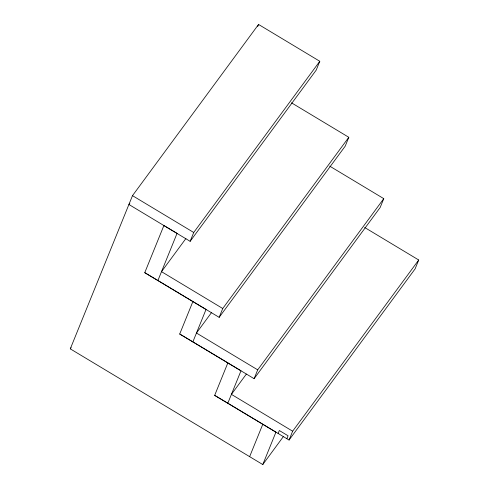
<?xml version="1.0" encoding="UTF-8"?>
<svg xmlns="http://www.w3.org/2000/svg" width="489" height="489" viewBox="0 0 489 489"><rect width="100%" height="100%" fill="white"/><g stroke="black" fill="none" stroke-linecap="round" stroke-linejoin="round"><path stroke-width="0.73" d="M283.565 436.322L262.782 464.55L70.282 348.859L132.495 195.655L258.559 24.45L319.794 61.278L316.206 70.116L190.142 241.321L128.907 204.494L129.805 203.265M329.696 166.126L383.767 198.644L380.173 207.483L254.109 378.688L192.874 341.86L206.034 309.451L144.756 272.679L163.894 225.539L177.061 233.369L157.916 280.509L219.158 317.343L345.222 146.138L348.81 137.299L291.481 102.818M257.734 26.492L258.559 24.45M190.142 241.321L193.73 232.483L319.794 61.278M364.647 227.477L418.718 259.995L415.13 268.834L289.06 440.039L227.825 403.205L240.985 370.796L179.707 334.024L192.868 301.615M219.158 317.343L222.746 308.504L348.81 137.299M262.782 464.55L275.943 432.142L214.665 395.369L227.825 362.96M254.109 378.688L257.697 369.849L383.767 198.644M249.616 456.714L262.776 424.305M278.125 433.462L279.323 430.516L288.07 435.772L286.872 438.719M289.06 440.039L292.648 431.2L418.718 259.995M70.282 348.859L71.137 347.697M185.906 238.534L161.511 271.67L222.746 308.504M211.376 312.771L196.462 333.021L257.697 369.849M246.328 374.116L231.413 394.366L292.648 431.2M144.756 272.679L157.916 280.509M179.707 334.024L192.874 341.86M214.665 395.369L227.825 403.205M132.495 195.655L193.73 232.483"/></g></svg>
